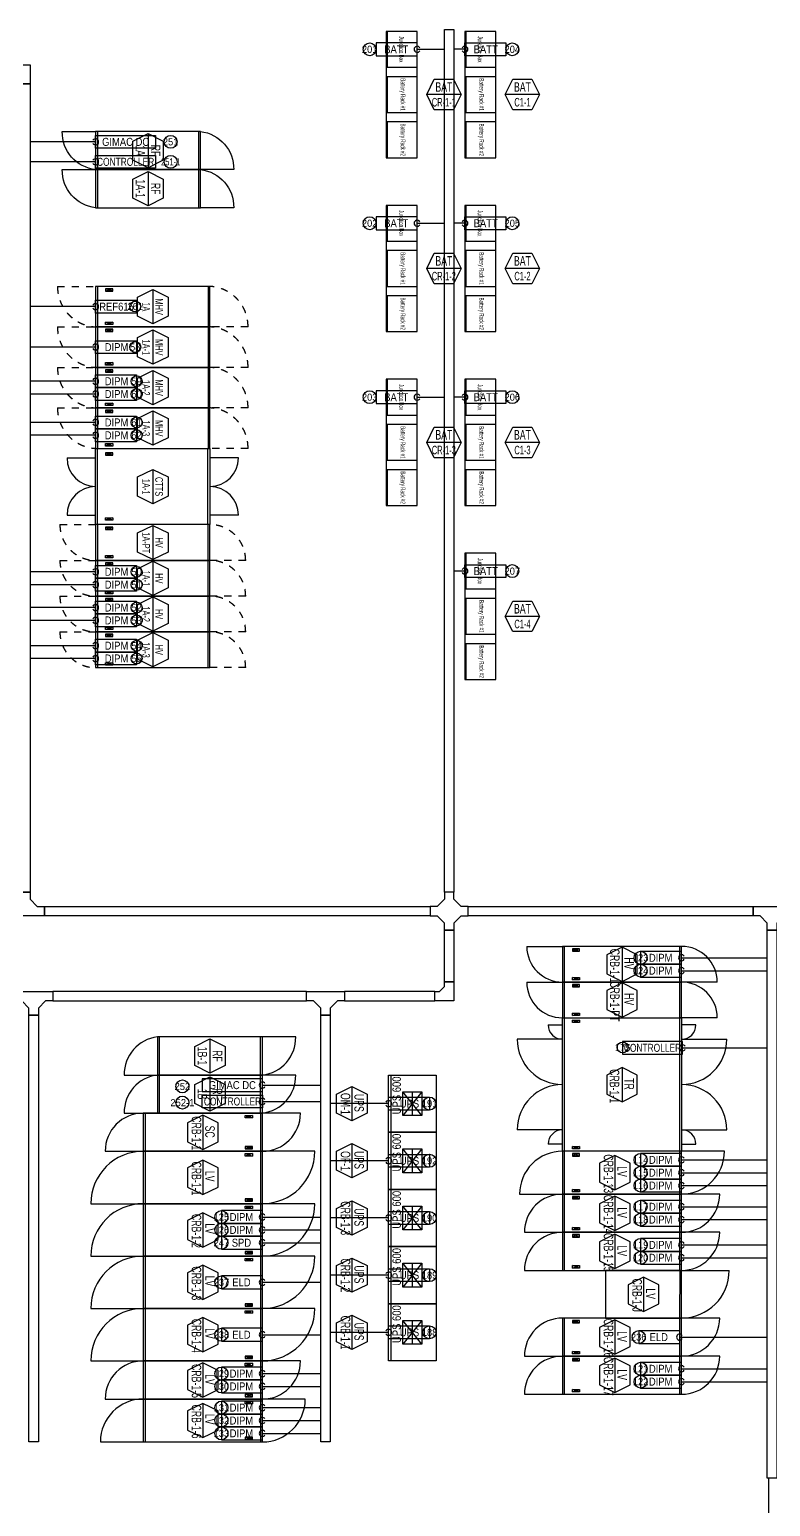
# Model space of a CAD drawing. Header units: millimetres. Extents: x 89450 to 753248, y -530175 to 1209785.
# Drawn here: x 297863 to 313416, y -318604 to -287610 of the extents above; entities that cross this region are included whole.
import ezdxf
from ezdxf.enums import TextEntityAlignment as Align

# ---------------------------------------------------------------- set-up
doc = ezdxf.new("R2010")
doc.units = ezdxf.units.MM
doc.header["$LTSCALE"] = 150
doc.linetypes.add('D1', pattern=[3, 1, -1, 1])
for name, color, linetype in [('------00 Switch Gear', 3, 'Continuous'), ('------00 Switch Gear_Number', 1, 'Continuous'), ('-----29 Indicator', 1, 'Continuous'), ('-----99 EPMS CABLE DUCT', 4, 'Continuous'), ('-----99 EPMS CONDUIT', 4, 'Continuous'), ('-----99 EPMS DEVICE', 3, 'Continuous')]:
    doc.layers.add(name, color=color, linetype=linetype)
doc.layers.add('NOPLOT', color=191, linetype='Continuous', plot=False)
doc.styles.add('ELEC', font='')
doc.styles.get('ELEC').set_extended_font_data('Dotum')

# ---------------------------------------------------------------- blocks, each defined once
blk = doc.blocks.new('UPS 600kV')
at = {"layer": '------00 Switch Gear', "color": 161}
blk.add_line((800, 850), (-402, 850), dxfattribs=at)
blk.add_lwpolyline([(798, -100), (-402, -100), (-402, 900), (798, 900)], close=True, dxfattribs=at)
at = {"layer": 'NOPLOT', "color": 161}
for p, q in [((-52, 199), (448, 601)), ((448, 199), (-52, 601)), ((-52, 400), (448, 400))]:
    blk.add_line(p, q, dxfattribs=at)
blk.add_lwpolyline([(448, 601), (448, 199), (-52, 199), (-52, 601)], close=True, dxfattribs=at)
at = {"layer": 'NOPLOT', "color": 161, "style": 'ELEC', "width": 0.85}
blk.add_text('UPS 600', height=178.2, dxfattribs=at).set_placement((-26, 731), align=Align.MIDDLE_LEFT)
blk = doc.blocks.new('A$C2e8f9a8b')
at = {"color": 0}
blk.add_line((30, 750), (30, 0), dxfattribs=at)
blk.add_lwpolyline([(650, 0), (0, 0), (0, 750), (650, 750)], close=True, dxfattribs=at)
blk = doc.blocks.new('850X2400')
at = {"layer": '------00 Switch Gear', "color": 161}
for p, q in [((-2360, 850), (-2360, 0)), ((-40, 850), (-40, 0))]:
    blk.add_line(p, q, dxfattribs=at)
at = {"layer": '------00 Switch Gear', "color": 161, "linetype": 'D1'}
for p, q in [((-2040, 800), (-2190, 750)), ((-2040, 750), (-2190, 800)), ((-2040, 50), (-2190, 100)), ((-2040, 100), (-2190, 50))]:
    blk.add_line(p, q, dxfattribs=at)
at = {"layer": '------00 Switch Gear', "color": 161}
blk.add_lwpolyline([(-2400, 850), (-2400, 0), (0, 0), (0, 850)], close=True, dxfattribs=at)
at = {"layer": '------00 Switch Gear', "color": 161, "linetype": 'D1'}
for points in [[(-2190, 800), (-2190, 750), (-2040, 750), (-2040, 800)], [(-2190, 50), (-2190, 100), (-2040, 100), (-2040, 50)]]:
    blk.add_lwpolyline(points, close=True, dxfattribs=at)
at = {"layer": 'NOPLOT', "color": 161, "linetype": 'D1'}
for p, q in [((-3200, 850), (-2400, 850)), ((800, 0), (0, 0))]:
    blk.add_line(p, q, dxfattribs=at)
for centre, start, end in [((-2356, 843), 179.5156, 267.013), ((-44, 7), 359.5156, 87.013)]:
    blk.add_arc(centre, 844, start, end, dxfattribs=at)
blk = doc.blocks.new('1600X2400')
at = {"layer": '------00 Switch Gear', "color": 161, "linetype": 'Continuous'}
for p, q in [((-2360, 855), (-2360, 1600)), ((-42, 0), (-42, 1600)), ((-2360, 0), (-2360, 855))]:
    blk.add_line(p, q, dxfattribs=at)
at = {"layer": '------00 Switch Gear', "color": 161, "linetype": 'D1'}
for p, q in [((-2040, 1505), (-2190, 1455)), ((-2040, 1455), (-2190, 1505)), ((-2040, 95), (-2190, 145)), ((-2040, 145), (-2190, 95))]:
    blk.add_line(p, q, dxfattribs=at)
at = {"layer": '------00 Switch Gear', "color": 161}
blk.add_lwpolyline([(0, 1600), (0, 0), (-2400, 0), (-2400, 1600)], close=True, dxfattribs=at)
at = {"layer": '------00 Switch Gear', "color": 161, "linetype": 'D1'}
for points in [[(-2190, 1505), (-2190, 1455), (-2040, 1455), (-2040, 1505)], [(-2190, 95), (-2190, 145), (-2040, 145), (-2040, 95)]]:
    blk.add_lwpolyline(points, close=True, dxfattribs=at)
at = {"layer": 'NOPLOT', "color": 161, "linetype": 'ByBlock'}
for p, q in [((-3000, 1400), (-2400, 1400)), ((600, 1400), (0, 1400)), ((-3000, 200), (-2400, 200)), ((600, 200), (0, 200))]:
    blk.add_line(p, q, dxfattribs=at)
for centre, start, end in [((-2400, 1400), 180, 270), ((0, 1400), 270, 0), ((-2400, 200), 90, 180), ((0, 200), 0, 90)]:
    blk.add_arc(centre, 600, start, end, dxfattribs=at)
blk = doc.blocks.new('750X2400')
at = {"layer": '------00 Switch Gear', "color": 161}
for p, q in [((-2360, 750), (-2360, 0)), ((-42, 750), (-42, 0))]:
    blk.add_line(p, q, dxfattribs=at)
at = {"layer": '------00 Switch Gear', "color": 161, "linetype": 'D1'}
for p, q in [((-2040, 700), (-2190, 650)), ((-2040, 650), (-2190, 700)), ((-2040, 50), (-2190, 100)), ((-2040, 100), (-2190, 50))]:
    blk.add_line(p, q, dxfattribs=at)
at = {"layer": '------00 Switch Gear', "color": 161}
blk.add_lwpolyline([(-2400, 750), (-2400, 0), (0, 0), (0, 750)], close=True, dxfattribs=at)
at = {"layer": '------00 Switch Gear', "color": 161, "linetype": 'D1'}
for points in [[(-2190, 700), (-2190, 650), (-2040, 650), (-2040, 700)], [(-2190, 50), (-2190, 100), (-2040, 100), (-2040, 50)]]:
    blk.add_lwpolyline(points, close=True, dxfattribs=at)
at = {"layer": 'NOPLOT', "color": 161, "linetype": 'D1'}
for p, q in [((-3150, 750), (-2400, 750)), ((750, 0), (0, 0))]:
    blk.add_line(p, q, dxfattribs=at)
for centre, start, end in [((-2400, 750), 180, 270), ((0, 0), 0, 90)]:
    blk.add_arc(centre, 750, start, end, dxfattribs=at)
blk = doc.blocks.new('750X2500')
at = {"layer": '------00 Switch Gear', "color": 161}
for p, q in [((-3250, 750), (-2458, 750)), ((-2460, 750), (-2460, 0)), ((-210, 700), (-360, 650)), ((-360, 700), (-210, 650)), ((-40, 750), (-40, 0)), ((-210, 50), (-360, 100)), ((-360, 50), (-210, 100)), ((750, 0), (-42, 0))]:
    blk.add_line(p, q, dxfattribs=at)
for points in [[(-2500, 750), (-2500, 0), (0, 0), (0, 750)], [(-360, 700), (-210, 700), (-210, 650), (-360, 650)], [(-360, 50), (-210, 50), (-210, 100), (-360, 100)]]:
    blk.add_lwpolyline(points, close=True, dxfattribs=at)
for centre, start, end in [((-2500, 750), 180, 270), ((0, 0), 0, 90)]:
    blk.add_arc(centre, 750, start, end, dxfattribs=at)
blk = doc.blocks.new('800X2500')
at = {"layer": '------00 Switch Gear', "color": 161}
for p, q in [((-2460, 800), (-2460, 0)), ((-210, 750), (-360, 700)), ((-360, 750), (-210, 700)), ((800, 800), (-42, 800)), ((-40, 800), (-40, 0)), ((-3300, 0), (-2458, 0)), ((-210, 50), (-360, 100)), ((-360, 50), (-210, 100))]:
    blk.add_line(p, q, dxfattribs=at)
for points in [[(-2500, 800), (-2500, 0), (0, 0), (0, 800)], [(-360, 750), (-210, 750), (-210, 700), (-360, 700)], [(-360, 50), (-210, 50), (-210, 100), (-360, 100)]]:
    blk.add_lwpolyline(points, close=True, dxfattribs=at)
for centre, start, end in [((-2500, 0), 90, 180), ((0, 800), 270, 0)]:
    blk.add_arc(centre, 800, start, end, dxfattribs=at)
blk = doc.blocks.new('1100X2500')
at = {"layer": '------00 Switch Gear', "color": 161}
for p, q in [((-2460, 1100), (-2460, 0)), ((-210, 1050), (-360, 1000)), ((-360, 1050), (-210, 1000)), ((1100, 1100), (-42, 1100)), ((-40, 1100), (-40, 0)), ((-3600, 0), (-2458, 0)), ((-210, 50), (-360, 100)), ((-360, 50), (-210, 100))]:
    blk.add_line(p, q, dxfattribs=at)
at = {"layer": '------00 Switch Gear', "color": 161, "elevation": 0}
for points in [[(-2500, 1100), (-2500, 0), (0, 0), (0, 1100)], [(-360, 1050), (-210, 1050), (-210, 1000), (-360, 1000)], [(-360, 50), (-210, 50), (-210, 100), (-360, 100)]]:
    blk.add_lwpolyline(points, close=True, dxfattribs=at)
at = {"layer": '------00 Switch Gear', "color": 161}
for centre, start, end in [((-2500, 0), 90, 180), ((0, 1100), 270, 0)]:
    blk.add_arc(centre, 1100, start, end, dxfattribs=at)
blk = doc.blocks.new('900X2500')
at = {"layer": '------00 Switch Gear', "color": 161}
for p, q in [((-2460, 900), (-2460, 0)), ((-210, 850), (-360, 800)), ((-360, 850), (-210, 800)), ((900, 900), (-42, 900)), ((-40, 900), (-40, 0)), ((-3400, 0), (-2458, 0)), ((-210, 50), (-360, 100)), ((-360, 50), (-210, 100))]:
    blk.add_line(p, q, dxfattribs=at)
at = {"layer": '------00 Switch Gear', "color": 161, "elevation": 0}
for points in [[(-2500, 900), (-2500, 0), (0, 0), (0, 900)], [(-360, 850), (-210, 850), (-210, 800), (-360, 800)], [(-360, 50), (-210, 50), (-210, 100), (-360, 100)]]:
    blk.add_lwpolyline(points, close=True, dxfattribs=at)
at = {"layer": '------00 Switch Gear', "color": 161}
for centre, start, end in [((-2500, 0), 90, 180), ((0, 900), 270, 0)]:
    blk.add_arc(centre, 900, start, end, dxfattribs=at)
blk = doc.blocks.new('zw$5197')
for p, q in [((0, 0), (-100, 0)), ((-100, 0), (-100, -75)), ((0, -75), (0, 0)), ((-175, -150), (-250, -150)), ((-250, -150), (-250, -250)), ((-100, -75), (-175, -150)), ((75, -150), (0, -75)), ((150, -150), (75, -150)), ((150, -250), (150, -150)), ((-250, -250), (-175, -250)), ((-100, -325), (-175, -250)), ((75, -250), (0, -325)), ((75, -250), (150, -250)), ((-100, -400), (-100, -325)), ((0, -400), (-100, -400)), ((0, -325), (0, -400))]:
    blk.add_line(p, q)
blk = doc.blocks.new('zw$32E')
for p, q in [((100, 0), (0, 0)), ((0, 0), (0, -400)), ((100, -75), (100, 0)), ((175, -150), (100, -75)), ((250, -150), (175, -150)), ((250, -250), (250, -150)), ((100, -325), (175, -250)), ((175, -250), (250, -250)), ((0, -400), (100, -400)), ((100, -400), (100, -325))]:
    blk.add_line(p, q)

msp = doc.modelspace()

# ---------------------------------------------------------------- linework, layer by layer
at = {"layer": '------00 Switch Gear', "color": 161}
for p, q in [((299290, -289750), (299290, -290550)), ((301408, -289750), (301408, -290550)), ((299290, -290550), (299290, -291350)), ((301408, -290550), (301408, -291350)), ((309090, -311150), (309090, -308350)), ((311510, -311150), (311510, -308350)), ((308750, -308500), (309050, -308500)), ((309410, -308450), (309260, -308400)), ((309410, -308400), (309260, -308450)), ((311850, -308500), (311550, -308500)), ((300592, -309550), (300592, -308750)), ((302710, -309550), (302710, -308750)), ((309050, -308800), (308100, -308800)), ((311550, -308800), (312500, -308800)), ((300592, -310350), (300592, -309550)), ((302710, -310350), (302710, -309550)), ((309050, -310700), (308100, -310700)), ((311550, -310700), (312500, -310700)), ((309050, -311000), (308750, -311000)), ((309410, -311100), (309260, -311050)), ((309410, -311050), (309260, -311100)), ((311550, -311000), (311850, -311000)), ((311510, -313650), (311508, -314650)), ((311550, -313650), (312550, -313650))]:
    msp.add_line(p, q, dxfattribs=at)
at = {"layer": '------00 Switch Gear', "color": 161, "elevation": 0}
for points in [[(306000, -287650), (305350, -287650), (305350, -290300), (306000, -290300)], [(307650, -287650), (307000, -287650), (307000, -290300), (307650, -290300)], [(299250, -289750), (299250, -290550), (301450, -290550), (301450, -289750)], [(299250, -290550), (299250, -291350), (301450, -291350), (301450, -290550)], [(306000, -291300), (305350, -291300), (305350, -293950), (306000, -293950)], [(306000, -294950), (305350, -294950), (305350, -297600), (306000, -297600)], [(309050, -311150), (309050, -308350), (311550, -308350), (311550, -311150)], [(309260, -308450), (309260, -308400), (309410, -308400), (309410, -308450)], [(302750, -309550), (302750, -308750), (300550, -308750), (300550, -309550)], [(302750, -310350), (302750, -309550), (300550, -309550), (300550, -310350)], [(309260, -311100), (309260, -311050), (309410, -311050), (309410, -311100)], [(311550, -313650), (309950, -313650), (309950, -314650), (311550, -314650)]]:
    msp.add_lwpolyline(points, close=True, dxfattribs=at)
for points in [[(299250, -290550, -0.385743), (298550, -289750), (299250, -289750)], [(301450, -289750, -0.385743), (302150, -290550), (301450, -290550)], [(299250, -291350, -0.385743), (298550, -290550), (299250, -290550)], [(301450, -290550, -0.385743), (302150, -291350), (301450, -291350)], [(300550, -308750, 0.385743), (299850, -309550), (300550, -309550)], [(302750, -309550, 0.385743), (303450, -308750), (302750, -308750)], [(300550, -309550, 0.385743), (299850, -310350), (300550, -310350)], [(302750, -310350, 0.385743), (303450, -309550), (302750, -309550)]]:
    msp.add_lwpolyline(points, format="xyb", dxfattribs=at)
at = {"layer": '------00 Switch Gear', "color": 161}
for points in [[(307650, -291300), (307000, -291300), (307000, -293950), (307650, -293950)], [(307650, -294950), (307000, -294950), (307000, -297600), (307650, -297600)], [(307650, -298600), (307000, -298600), (307000, -301250), (307650, -301250)]]:
    msp.add_lwpolyline(points, close=True, dxfattribs=at)
for centre, radius, start, end in [((309050, -308500), 300, 180, 270), ((311550, -308500), 300, 270, 0), ((309050, -308800), 950, 180, 270), ((311550, -308800), 950, 270, 0), ((309050, -310700), 950, 90, 180), ((311550, -310700), 950, 0, 90), ((309050, -311000), 300, 90, 180), ((311550, -311000), 300, 0, 90), ((311550, -313650), 1000, 270, 360)]:
    msp.add_arc(centre, radius, start, end, dxfattribs=at)
at = {"layer": '------00 Switch Gear_Number', "elevation": 0}
for points in [[(306920, -288975), (306200, -288975), (306360, -288655), (306760, -288655), (306920, -288975), (306760, -289295), (306360, -289295), (306200, -288975)], [(308570, -288975), (307850, -288975), (308010, -288655), (308410, -288655), (308570, -288975), (308410, -289295), (308010, -289295), (307850, -288975)], [(306920, -292625), (306200, -292625), (306360, -292305), (306760, -292305), (306920, -292625), (306760, -292945), (306360, -292945), (306200, -292625)], [(308570, -292625), (307850, -292625), (308010, -292305), (308410, -292305), (308570, -292625), (308410, -292945), (308010, -292945), (307850, -292625)], [(306920, -296275), (306200, -296275), (306360, -295955), (306760, -295955), (306920, -296275), (306760, -296595), (306360, -296595), (306200, -296275)], [(308570, -296275), (307850, -296275), (308010, -295955), (308410, -295955), (308570, -296275), (308410, -296595), (308010, -296595), (307850, -296275)], [(308570, -299925), (307850, -299925), (308010, -299605), (308410, -299605), (308570, -299925), (308410, -300245), (308010, -300245), (307850, -299925)]]:
    msp.add_lwpolyline(points, dxfattribs=at)
at = {"layer": '------00 Switch Gear_Number', "color": 1, "elevation": 0}
for points in [[(300350, -289790), (300350, -290510), (300030, -290350), (300030, -289950), (300350, -289790), (300670, -289950), (300670, -290350), (300350, -290510)], [(300350, -290590), (300350, -291310), (300030, -291150), (300030, -290750), (300350, -290590), (300670, -290750), (300670, -291150), (300350, -291310)], [(310300, -306865), (310300, -307585), (310620, -307425), (310620, -307025), (310300, -306865), (309980, -307025), (309980, -307425), (310300, -307585)], [(310300, -307615), (310300, -308335), (310620, -308175), (310620, -307775), (310300, -307615), (309980, -307775), (309980, -308175), (310300, -308335)], [(301650, -308790), (301650, -309510), (301330, -309350), (301330, -308950), (301650, -308790), (301970, -308950), (301970, -309350), (301650, -309510)], [(301650, -309590), (301650, -310310), (301330, -310150), (301330, -309750), (301650, -309590), (301970, -309750), (301970, -310150), (301650, -310310)], [(310300, -309390), (310300, -310110), (310620, -309950), (310620, -309550), (310300, -309390), (309980, -309550), (309980, -309950), (310300, -310110)], [(304630, -309790), (304630, -310510), (304310, -310350), (304310, -309950), (304630, -309790), (304950, -309950), (304950, -310350), (304630, -310510)], [(301500, -310390), (301500, -311110), (301820, -310950), (301820, -310550), (301500, -310390), (301180, -310550), (301180, -310950), (301500, -311110)], [(304630, -310990), (304630, -311710), (304310, -311550), (304310, -311150), (304630, -310990), (304950, -311150), (304950, -311550), (304630, -311710)], [(310150, -311240), (310150, -311960), (310470, -311800), (310470, -311400), (310150, -311240), (309830, -311400), (309830, -311800), (310150, -311960)], [(310150, -312090), (310150, -312810), (310470, -312650), (310470, -312250), (310150, -312090), (309830, -312250), (309830, -312650), (310150, -312810)], [(304630, -312190), (304630, -312910), (304310, -312750), (304310, -312350), (304630, -312190), (304950, -312350), (304950, -312750), (304630, -312910)], [(310150, -312890), (310150, -313610), (310470, -313450), (310470, -313050), (310150, -312890), (309830, -313050), (309830, -313450), (310150, -313610)], [(304630, -313390), (304630, -314110), (304310, -313950), (304310, -313550), (304630, -313390), (304950, -313550), (304950, -313950), (304630, -314110)], [(310750, -313790), (310750, -314510), (311070, -314350), (311070, -313950), (310750, -313790), (310430, -313950), (310430, -314350), (310750, -314510)], [(304630, -314590), (304630, -315310), (304310, -315150), (304310, -314750), (304630, -314590), (304950, -314750), (304950, -315150), (304630, -315310)], [(310150, -314690), (310150, -315410), (310470, -315250), (310470, -314850), (310150, -314690), (309830, -314850), (309830, -315250), (310150, -315410)], [(310150, -315490), (310150, -316210), (310470, -316050), (310470, -315650), (310150, -315490), (309830, -315650), (309830, -316050), (310150, -316210)], [(301500, -316440), (301500, -317160), (301820, -317000), (301820, -316600), (301500, -316440), (301180, -316600), (301180, -317000), (301500, -317160)]]:
    msp.add_lwpolyline(points, dxfattribs=at)
at = {"layer": '------00 Switch Gear_Number', "color": 1, "lineweight": -2, "elevation": 0}
for points in [[(300450, -293065), (300450, -293785), (300130, -293625), (300130, -293225), (300450, -293065), (300770, -293225), (300770, -293625), (300450, -293785)], [(300450, -293915), (300450, -294635), (300130, -294475), (300130, -294075), (300450, -293915), (300770, -294075), (300770, -294475), (300450, -294635)], [(300450, -294765), (300450, -295485), (300130, -295325), (300130, -294925), (300450, -294765), (300770, -294925), (300770, -295325), (300450, -295485)], [(300450, -295615), (300450, -296335), (300130, -296175), (300130, -295775), (300450, -295615), (300770, -295775), (300770, -296175), (300450, -296335)], [(300450, -296840), (300450, -297560), (300130, -297400), (300130, -297000), (300450, -296840), (300770, -297000), (300770, -297400), (300450, -297560)], [(300450, -298015), (300450, -298735), (300130, -298575), (300130, -298175), (300450, -298015), (300770, -298175), (300770, -298575), (300450, -298735)], [(300450, -298765), (300450, -299485), (300130, -299325), (300130, -298925), (300450, -298765), (300770, -298925), (300770, -299325), (300450, -299485)], [(300450, -299515), (300450, -300235), (300130, -300075), (300130, -299675), (300450, -299515), (300770, -299675), (300770, -300075), (300450, -300235)], [(300450, -300265), (300450, -300985), (300130, -300825), (300130, -300425), (300450, -300265), (300770, -300425), (300770, -300825), (300450, -300985)]]:
    msp.add_lwpolyline(points, dxfattribs=at)
at = {"layer": '------00 Switch Gear_Number', "color": 1}
for points in [[(301500, -311340), (301500, -312060), (301820, -311900), (301820, -311500), (301500, -311340), (301180, -311500), (301180, -311900), (301500, -312060)], [(301500, -312440), (301500, -313160), (301820, -313000), (301820, -312600), (301500, -312440), (301180, -312600), (301180, -313000), (301500, -313160)], [(301500, -313540), (301500, -314260), (301820, -314100), (301820, -313700), (301500, -313540), (301180, -313700), (301180, -314100), (301500, -314260)], [(301500, -314640), (301500, -315360), (301820, -315200), (301820, -314800), (301500, -314640), (301180, -314800), (301180, -315200), (301500, -315360)], [(301500, -315590), (301500, -316310), (301820, -316150), (301820, -315750), (301500, -315590), (301180, -315750), (301180, -316150), (301500, -316310)]]:
    msp.add_lwpolyline(points, dxfattribs=at)
at = {"layer": '-----29 Indicator'}
for centre, radius in [((305003, -288025), 136), ((307997, -288025), 136), ((300825, -289967), 136), ((300825, -290386), 136), ((305003, -291675), 136), ((307997, -291675), 136), ((300082, -293423), 114), ((300082, -294273), 114), ((300110, -294990), 114), ((300110, -295260), 114), ((305003, -295325), 136), ((307997, -295325), 136), ((300110, -295855), 114), ((300110, -296125), 114), ((300110, -298990), 114), ((307997, -298975), 136), ((300110, -299260), 114), ((300110, -299740), 114), ((300110, -300010), 114), ((300110, -300540), 114), ((300110, -300810), 114), ((310690, -307090), 136), ((310690, -307360), 136), ((310313, -308971, 0), 114), ((301072, -309789, 0), 136), ((301072, -310129, 0), 136), ((306260, -310150), 136), ((306260, -311350), 136), ((310690, -311330), 136), ((310690, -311600), 136), ((310690, -311870), 136), ((301890, -312530), 136), ((306260, -312550), 136), ((310690, -312315), 136), ((301890, -312800), 136), ((310690, -312585), 136), ((301890, -313070), 136), ((310690, -313115), 136), ((310690, -313385), 136), ((306260, -313750), 136), ((301890, -313900), 136), ((301890, -315000), 136), ((306260, -314950), 136), ((310650, -315050), 136), ((301890, -315815), 136), ((310690, -315715), 136), ((301890, -316085), 136), ((310690, -315985), 136), ((301890, -316530), 136), ((301890, -316800), 136), ((301890, -317070), 136)]:
    msp.add_circle(centre, radius, dxfattribs=at)
at = {"layer": '-----99 EPMS CABLE DUCT'}
msp.add_line((313382, -322565), (313382, -318011), dxfattribs=at)
at = {"layer": '-----99 EPMS CABLE DUCT', "elevation": 0}
for points in [[(306571, -287610), (306771, -287610), (306771, -305711), (306571, -305711)], [(297676, -288750), (297876, -288750), (297876, -305711), (297676, -305711)], [(298176, -306011), (306271, -306011), (306271, -306211), (298176, -306211)], [(307071, -306011), (313050, -306011), (313050, -306211), (307071, -306211)], [(306571, -306511), (306771, -306511), (306771, -307595), (306571, -307595)], [(313350, -306511), (313550, -306511), (313550, -318011), (313350, -318011)], [(303675, -307795), (298350, -307795), (298350, -307995), (303675, -307995)], [(306371, -307795), (304475, -307795), (304475, -307995), (306371, -307995)], [(297850, -308295), (298050, -308295), (298050, -317250), (297850, -317250)], [(303975, -308295), (304175, -308295), (304175, -317250), (303975, -317250)]]:
    msp.add_lwpolyline(points, close=True, dxfattribs=at)
for points in [[(297476, -288550), (297476, -288350), (297876, -288350), (297876, -288750), (297676, -288750), (297676, -288650), (297576, -288550), (297476, -288550)], [(306571, -307595), (306771, -307595), (306771, -307995), (306371, -307995), (306371, -307795), (306471, -307795), (306571, -307695), (306571, -307595)]]:
    msp.add_lwpolyline(points, dxfattribs=at)
at = {"layer": '-----99 EPMS CONDUIT'}
for p, q in [((306000, -288025), (306571, -288025)), ((307000, -288025), (306771, -288025)), ((299250, -289967, 0), (297876, -289967, 0)), ((299250, -290386, 0), (297876, -290386, 0)), ((306000, -291675), (306571, -291675)), ((307000, -291675), (306771, -291675)), ((299250, -293425), (297876, -293425, 0)), ((299250, -294275), (297876, -294275, 0)), ((299250, -294990), (297876, -294990, 0)), ((299250, -295260), (297876, -295260, 0)), ((306000, -295325), (306571, -295325)), ((307000, -295325), (306771, -295325)), ((299250, -295855), (297876, -295855, 0)), ((299250, -296125), (297876, -296125, 0)), ((299250, -298990), (297876, -298990)), ((307000, -298975), (306771, -298975)), ((299250, -299260), (297876, -299260)), ((299250, -299740), (297876, -299740)), ((299250, -300010), (297876, -300010)), ((299250, -300540), (297876, -300540)), ((299250, -300810), (297876, -300810)), ((311550, -307090), (313350, -307090)), ((311550, -307360), (313350, -307360)), ((311571, -308979), (313350, -308979, 0)), ((302750, -309762, 0), (303975, -309762)), ((302750, -310105, 0), (303975, -310105)), ((305400, -310150), (304175, -310150)), ((305400, -311350), (304175, -311350)), ((311550, -311330), (313350, -311330)), ((311550, -311600), (313350, -311600)), ((311550, -311870), (313350, -311870)), ((311550, -312315), (313350, -312315)), ((302750, -312530), (303975, -312530)), ((305400, -312550), (304175, -312550)), ((311550, -312585), (313350, -312585)), ((302750, -312800), (303975, -312800)), ((302750, -313070), (303975, -313070)), ((311550, -313115), (313350, -313115)), ((311550, -313385), (313350, -313385)), ((302750, -313900), (303975, -313900)), ((305400, -313750), (304175, -313750)), ((302750, -315000), (303975, -315000)), ((305400, -314950), (304175, -314950)), ((311510, -315050), (313350, -315050)), ((302750, -315815), (303975, -315815)), ((311550, -315715), (313350, -315715)), ((302750, -316085), (303975, -316085)), ((311550, -315985), (313350, -315985)), ((302750, -316530), (303975, -316530)), ((302750, -316800), (303975, -316800)), ((302750, -317070), (303975, -317070))]:
    msp.add_line(p, q, dxfattribs=at)
for centre, start, end in [((306000, -288025), 30, 330), ((307000, -288025), 210, 150), ((299250, -289967, 0), 210, 150), ((299250, -290386, 0), 210, 150), ((306000, -291675), 30, 330), ((307000, -291675), 210, 150), ((299250, -293425), 210, 150), ((299250, -294275), 210, 150), ((299250, -294990), 210, 150), ((299250, -295260), 210, 150), ((306000, -295325), 30, 330), ((307000, -295325), 210, 150), ((299250, -295855), 210, 150), ((299250, -296125), 210, 150), ((299250, -298990), 210, 150), ((307000, -298975), 210, 150), ((299250, -299260), 210, 150), ((299250, -299740), 210, 150), ((299250, -300010), 210, 150), ((299250, -300540), 210, 150), ((299250, -300810), 210, 150), ((311550, -307090), 30, 330), ((311550, -307360), 30, 330), ((311571, -308979), 30, 330), ((302750, -309762, 0), 30, 330), ((302750, -310105, 0), 30, 330), ((305400, -310150), 210, 150), ((305400, -311350), 210, 150), ((311550, -311330), 30, 330), ((311550, -311600), 30, 330), ((311550, -311870), 30, 330), ((311550, -312315), 30, 330), ((302750, -312530), 30, 330), ((305400, -312550), 210, 150), ((311550, -312585), 30, 330), ((302750, -312800), 30, 330), ((302750, -313070), 30, 330), ((311550, -313115), 30, 330), ((311550, -313385), 30, 330), ((302750, -313900), 30, 330), ((305400, -313750), 210, 150), ((305400, -314950), 210, 150), ((302750, -315000), 30, 330), ((311510, -315050), 30, 330), ((302750, -315815), 30, 330), ((311550, -315715), 30, 330), ((302750, -316085), 30, 330), ((311550, -315985), 30, 330), ((302750, -316530), 30, 330), ((302750, -316800), 30, 330), ((302750, -317070), 30, 330)]:
    msp.add_arc(centre, 63.8, start, end, dxfattribs=at)
at = {"layer": '-----99 EPMS DEVICE', "elevation": 0}
for points in [[(306000, -287890), (305140, -287890), (305140, -288160), (306000, -288160)], [(307000, -287890), (307860, -287890), (307860, -288160), (307000, -288160)], [(299250, -290251), (300510, -290251), (300510, -290521), (299250, -290521)], [(306000, -291540), (305140, -291540), (305140, -291810), (306000, -291810)], [(307000, -291540), (307860, -291540), (307860, -291810), (307000, -291810)], [(299250, -293290), (300110, -293290), (300110, -293560), (299250, -293560)], [(299250, -294140), (300110, -294140), (300110, -294410), (299250, -294410)], [(299250, -294855), (300110, -294855), (300110, -295125), (299250, -295125)], [(299250, -295125), (300110, -295125), (300110, -295395), (299250, -295395)], [(306000, -295190), (305140, -295190), (305140, -295460), (306000, -295460)], [(307000, -295190), (307860, -295190), (307860, -295460), (307000, -295460)], [(299250, -295721), (300110, -295721), (300110, -295990), (299250, -295990)], [(299250, -295990), (300110, -295990), (300110, -296260), (299250, -296260)], [(299250, -298855), (300110, -298855), (300110, -299125), (299250, -299125)], [(307000, -298840), (307860, -298840), (307860, -299110), (307000, -299110)], [(299250, -299125), (300110, -299125), (300110, -299395), (299250, -299395)], [(299250, -299605), (300110, -299605), (300110, -299875), (299250, -299875)], [(299250, -299875), (300110, -299875), (300110, -300145), (299250, -300145)], [(299250, -300405), (300110, -300405), (300110, -300675), (299250, -300675)], [(299250, -300675), (300110, -300675), (300110, -300945), (299250, -300945)], [(311550, -306955), (310690, -306955), (310690, -307225), (311550, -307225)], [(311550, -307225), (310690, -307225), (310690, -307495), (311550, -307495)], [(311571, -308844), (310310, -308844), (310310, -309114), (311571, -309114)], [(301490, -309970), (302750, -309970), (302750, -310240), (301490, -310240)], [(305400, -310015), (306260, -310015), (306260, -310285), (305400, -310285)], [(305400, -311215), (306260, -311215), (306260, -311485), (305400, -311485)], [(311550, -311196), (310690, -311196), (310690, -311465), (311550, -311465)], [(311550, -311465), (310690, -311465), (310690, -311735), (311550, -311735)], [(311550, -311735), (310690, -311735), (310690, -312004), (311550, -312004)], [(305400, -312415), (306260, -312415), (306260, -312685), (305400, -312685)], [(311550, -312180), (310690, -312180), (310690, -312450), (311550, -312450)], [(311550, -312450), (310690, -312450), (310690, -312720), (311550, -312720)], [(311550, -312980), (310690, -312980), (310690, -313250), (311550, -313250)], [(311550, -313250), (310690, -313250), (310690, -313520), (311550, -313520)], [(305400, -313615), (306260, -313615), (306260, -313885), (305400, -313885)], [(305400, -314815), (306260, -314815), (306260, -315085), (305400, -315085)], [(311550, -315580), (310690, -315580), (310690, -315850), (311550, -315850)], [(311550, -315850), (310690, -315850), (310690, -316120), (311550, -316120)], [(302750, -316396), (301890, -316396), (301890, -316665), (302750, -316665)], [(302750, -316665), (301890, -316665), (301890, -316935), (302750, -316935)], [(302750, -316935), (301890, -316935), (301890, -317204), (302750, -317204)]]:
    msp.add_lwpolyline(points, close=True, dxfattribs=at)
at = {"layer": '-----99 EPMS DEVICE', "color": 2, "elevation": 0}
for points in [[(299250, -289832), (300510, -289832), (300510, -290102), (299250, -290102)], [(302750, -309627), (301490, -309627), (301490, -309897), (302750, -309897)], [(311510, -314915), (310650, -314915), (310650, -315185), (311510, -315185)]]:
    msp.add_lwpolyline(points, close=True, dxfattribs=at)
at = {"layer": '-----99 EPMS DEVICE'}
for points in [[(302750, -312396), (301890, -312396), (301890, -312665), (302750, -312665)], [(302750, -312665), (301890, -312665), (301890, -312935), (302750, -312935)], [(302750, -312935), (301890, -312935), (301890, -313204), (302750, -313204)], [(302750, -315680), (301890, -315680), (301890, -315950), (302750, -315950)], [(302750, -315950), (301890, -315950), (301890, -316220), (302750, -316220)]]:
    msp.add_lwpolyline(points, close=True, dxfattribs=at)
at = {"layer": '-----99 EPMS DEVICE', "color": 2}
for points in [[(302750, -313765), (301890, -313765), (301890, -314035), (302750, -314035)], [(302750, -314865), (301890, -314865), (301890, -315135), (302750, -315135)]]:
    msp.add_lwpolyline(points, close=True, dxfattribs=at)

# ---------------------------------------------------------------- block references
at = {"layer": '------00 Switch Gear', "color": 161, "xscale": -1, "rotation": 180}
for p in [(305350, -287650), (307000, -287650), (305350, -288600), (307000, -288600), (305350, -289550), (307000, -289550), (305350, -291300), (307000, -291300), (305350, -292250), (307000, -292250), (305350, -293200), (307000, -293200), (305350, -294950), (307000, -294950), (305350, -295900), (307000, -295900), (305350, -296850), (307000, -296850), (307000, -298600), (307000, -299550), (307000, -300500)]:
    msp.add_blockref('A$C2e8f9a8b', p, dxfattribs=at)
at = {"layer": '------00 Switch Gear', "color": 161}
for name, p in [('850X2400', (301650, -293850)), ('850X2400', (301650, -294700)), ('850X2400', (301650, -295550)), ('850X2400', (301650, -296400)), ('1600X2400', (301650, -298000)), ('750X2400', (301650, -298750)), ('750X2400', (301650, -299500)), ('750X2400', (301650, -300250)), ('750X2400', (301650, -301000)), ('800X2500', (302750, -311150)), ('1100X2500', (302750, -312250)), ('1100X2500', (302750, -313350)), ('1100X2500', (302750, -314450)), ('1100X2500', (302750, -315550)), ('800X2500', (302750, -316350)), ('900X2500', (302750, -317250))]:
    msp.add_blockref(name, p, dxfattribs=at)
for name, p, rotation in [('750X2500', (309050, -306850), 180), ('750X2500', (309050, -307600), 180), ('UPS 600kV', (306300, -310348), 89.99999999999999), ('UPS 600kV', (306300, -311548), 89.99999999999999), ('900X2500', (309050, -311150), 180), ('UPS 600kV', (306300, -312748), 89.99999999999999), ('800X2500', (309050, -312050), 180), ('800X2500', (309050, -312850), 180), ('UPS 600kV', (306300, -313948), 89.99999999999999), ('UPS 600kV', (306300, -315148), 89.99999999999999), ('800X2500', (309050, -314650), 180), ('800X2500', (309050, -315450), 180)]:
    msp.add_blockref(name, p, dxfattribs=dict(at, rotation=rotation))
at = {"layer": '-----99 EPMS CABLE DUCT', "xscale": -2, "yscale": 2, "zscale": 2}
for p, rotation in [((298176, -306211), 270.0000000000001), ((313050, -306011), 89.99999999999977), ((297550, -307795), 89.99999999999977), ((303675, -307795, 0), 89.99999999999977)]:
    msp.add_blockref('zw$32E', p, dxfattribs=dict(at, rotation=rotation))
at = {"layer": '-----99 EPMS CABLE DUCT', "xscale": 2, "yscale": 2, "zscale": 2}
msp.add_blockref('zw$5197', (306771, -305711), dxfattribs=at)

# ---------------------------------------------------------------- texts
at = {"layer": '------00 Switch Gear', "color": 161, "style": 'ELEC', "width": 0.6}
for s, p in [('Junction Box', (305672, -288025)), ('Junction Box', (307322, -288025)), ('Battery Rack #1', (305703, -288975)), ('Battery Rack #1', (307353, -288975)), ('Battery Rack #2', (305703, -289925)), ('Battery Rack #2', (307353, -289925)), ('Junction Box', (305672, -291675)), ('Junction Box', (307322, -291675)), ('Battery Rack #1', (305703, -292625)), ('Battery Rack #1', (307353, -292625)), ('Battery Rack #2', (305703, -293575)), ('Battery Rack #2', (307353, -293575)), ('Junction Box', (305672, -295325)), ('Junction Box', (307322, -295325)), ('Battery Rack #1', (305703, -296275)), ('Battery Rack #1', (307353, -296275)), ('Battery Rack #2', (305703, -297225)), ('Battery Rack #2', (307353, -297225)), ('Junction Box', (307322, -298975)), ('Battery Rack #1', (307353, -299925)), ('Battery Rack #2', (307353, -300875))]:
    msp.add_text(s, height=100, rotation=270, dxfattribs=at).set_placement(p, align=Align.MIDDLE_CENTER)
at = {"layer": '------00 Switch Gear_Number', "color": 0, "style": 'ELEC'}
for s, height, width, p in [('BAT', 200, 0.7, (306560, -288815)), ('BAT', 200, 0.7, (308210, -288815)), ('CR-1-1', 180, 0.6, (306560, -289135)), ('C1-1', 180, 0.6, (308210, -289135)), ('BAT', 200, 0.7, (306560, -292465)), ('BAT', 200, 0.7, (308210, -292465)), ('CR-1-2', 180, 0.6, (306560, -292785)), ('C1-2', 180, 0.6, (308210, -292785)), ('BAT', 200, 0.7, (306560, -296115)), ('BAT', 200, 0.7, (308210, -296115)), ('CR-1-3', 180, 0.6, (306560, -296435)), ('C1-3', 180, 0.6, (308210, -296435)), ('BAT', 200, 0.7, (308210, -299765)), ('C1-4', 180, 0.6, (308210, -300085))]:
    msp.add_text(s, height=height, dxfattribs=dict(at, width=width)).set_placement(p, align=Align.MIDDLE_CENTER)
at = {"layer": '------00 Switch Gear_Number', "color": 7, "style": 'ELEC', "width": 0.7}
for s, p in [('1A', (300190, -290150)), ('RF', (300510, -290150)), ('1A-1', (300190, -290950)), ('RF', (300510, -290950)), ('1B-1', (301490, -309150, 0)), ('RF', (301810, -309150, 0)), ('1B', (301490, -309950, 0)), ('RF', (301810, -309950, 0))]:
    msp.add_text(s, height=200, rotation=270, dxfattribs=at).set_placement(p, align=Align.MIDDLE_CENTER)
at = {"layer": '------00 Switch Gear_Number', "color": 7, "lineweight": -2, "style": 'ELEC', "width": 0.7}
for s, p in [('1A', (300310, -293429)), ('MHV', (300582, -293427)), ('MHV', (300582, -294277)), ('1A-1', (300310, -294279)), ('1A-2', (300310, -295129)), ('MHV', (300582, -295127)), ('1A-3', (300310, -295979)), ('MHV', (300582, -295977)), ('1A-1', (300310, -297204)), ('CTTS', (300582, -297202)), ('1A-PT', (300310, -298379)), ('HV', (300582, -298377)), ('1A-1', (300310, -299129)), ('HV', (300582, -299127)), ('1A-2', (300310, -299879)), ('HV', (300582, -299877)), ('1A-3', (300310, -300629)), ('HV', (300582, -300627))]:
    msp.add_text(s, height=160, rotation=270, dxfattribs=at).set_placement(p, align=Align.MIDDLE)
at = {"layer": '------00 Switch Gear_Number', "color": 0, "style": 'ELEC', "width": 0.7}
for s, p in [('CRB-1-1', (310148, -307255)), ('HV', (310451, -307208)), ('CRB-1-PT', (310148, -308005)), ('HV', (310451, -307958)), ('CRB-1-1', (310142, -309783)), ('TR', (310451, -309738)), ('OM-1', (304496, -310155)), ('UPS', (304781, -310134)), ('CRB-1-1', (301367, -310771)), ('SC', (301651, -310739)), ('OF-1', (304496, -311355)), ('UPS', (304781, -311334)), ('CRB-1-1', (301367, -311721)), ('CRB-1-13', (310017, -311621)), ('LV', (310301, -311574)), ('LV', (301651, -311674)), ('CRB-1-14', (310017, -312471)), ('CRB-1-3', (304496, -312555)), ('UPS', (304781, -312534)), ('LV', (310301, -312439)), ('CRB-1-2', (301367, -312821)), ('LV', (301651, -312774)), ('CRB-1-15', (310017, -313271)), ('LV', (310301, -313239)), ('CRB-1-3', (301367, -313921)), ('CRB-1-2', (304496, -313755)), ('UPS', (304781, -313734)), ('LV', (301651, -313874)), ('CRB-1-J', (310617, -314171)), ('LV', (310901, -314139)), ('CRB-1-4', (301367, -315021)), ('LV', (301651, -314974)), ('CRB-1-1', (304496, -314955)), ('UPS', (304781, -314934)), ('CRB-1-16', (310017, -315071)), ('LV', (310301, -315039)), ('CRB-1-17', (310017, -315871)), ('CRB-1-5', (301367, -315971)), ('LV', (310301, -315839)), ('LV', (301651, -315939)), ('CRB-1-6', (301367, -316821)), ('LV', (301651, -316774))]:
    msp.add_text(s, height=200, rotation=270, dxfattribs=at).set_placement(p, align=Align.MIDDLE_CENTER)
at = {"layer": '-----29 Indicator', "style": 'ELEC'}
for s, p in [('201', (305003, -288025)), ('202', (305003, -291675)), ('203', (305003, -295325))]:
    msp.add_text(s, height=150, rotation=360, dxfattribs=at).set_placement(p, align=Align.MIDDLE_CENTER)
for s, p in [('204', (307997, -288025)), ('251', (300825, -289967)), ('205', (307997, -291675)), ('261', (300082, -293423)), ('58', (300082, -294273)), ('59', (300110, -294990)), ('60', (300110, -295260)), ('206', (307997, -295325)), ('61', (300110, -295855)), ('62', (300110, -296125)), ('50', (300110, -298990)), ('207', (307997, -298975)), ('51', (300110, -299260)), ('52', (300110, -299740)), ('53', (300110, -300010)), ('54', (300110, -300540)), ('55', (300110, -300810)), ('123', (310690, -307090)), ('124', (310690, -307360)), ('175', (310313, -308971, 0)), ('252', (301072, -309789, 0)), ('252-1', (301072, -310129, 0)), ('191', (306260, -310150)), ('192', (306260, -311350)), ('114', (310690, -311330)), ('115', (310690, -311600)), ('116', (310690, -311870)), ('117', (310690, -312315)), ('125', (301890, -312530)), ('126', (301890, -312800)), ('190', (306260, -312550)), ('118', (310690, -312585)), ('247', (301890, -313070)), ('119', (310690, -313115)), ('120', (310690, -313385)), ('237', (301890, -313900)), ('189', (306260, -313750)), ('188', (306260, -314950)), ('238', (301890, -315000)), ('236', (310650, -315050)), ('129', (301890, -315815)), ('121', (310690, -315715)), ('130', (301890, -316085)), ('122', (310690, -315985)), ('131', (301890, -316530)), ('132', (301890, -316800)), ('133', (301890, -317070))]:
    msp.add_text(s, height=150, dxfattribs=at).set_placement(p, align=Align.MIDDLE_CENTER)
at = {"layer": '-----29 Indicator', "style": 'ELEC', "width": 0.8}
msp.add_text('251-1', height=150, dxfattribs=at).set_placement((300825, -290386), align=Align.MIDDLE_CENTER)
at = {"layer": '-----99 EPMS DEVICE', "style": 'ELEC', "width": 0.9}
for p in [(305561, -288025), (305561, -291675), (305561, -295325)]:
    msp.add_text('BATT', height=168, rotation=360, dxfattribs=at).set_placement(p, align=Align.MIDDLE)
for s, p in [('BATT', (307439, -288025)), ('BATT', (307439, -291675)), ('REF615', (299689, -293425)), ('DIPM', (299689, -294275)), ('DIPM', (299689, -294990)), ('DIPM', (299689, -295259)), ('BATT', (307439, -295325)), ('DIPM', (299689, -295855)), ('DIPM', (299689, -296125)), ('DIPM', (299689, -298990)), ('BATT', (307439, -298975)), ('DIPM', (299689, -299259)), ('DIPM', (299689, -299740)), ('DIPM', (299689, -300009)), ('DIPM', (299689, -300540)), ('DIPM', (299689, -300809)), ('DIPM', (311111, -307090)), ('DIPM', (311111, -307359)), ('UPS', (305839, -310150)), ('UPS', (305839, -311350)), ('DIPM', (311111, -311330)), ('DIPM', (311111, -311600)), ('DIPM', (311111, -311869)), ('DIPM', (311111, -312315)), ('DIPM', (302311, -312530)), ('DIPM', (302311, -312800)), ('UPS', (305839, -312550)), ('DIPM', (311111, -312584)), ('SPD', (302311, -313069)), ('DIPM', (311111, -313115)), ('DIPM', (311111, -313384)), ('UPS', (305839, -313750)), ('UPS', (305839, -314950)), ('DIPM', (302311, -315815)), ('DIPM', (311111, -315715)), ('DIPM', (302311, -316084)), ('DIPM', (311111, -315984)), ('DIPM', (302311, -316530)), ('DIPM', (302311, -316800)), ('DIPM', (302311, -317069))]:
    msp.add_text(s, height=168, dxfattribs=at).set_placement(p, align=Align.MIDDLE)
at = {"layer": '-----99 EPMS DEVICE', "color": 2, "style": 'ELEC', "width": 0.9}
for p in [(299880, -289967), (302120, -309762, 0)]:
    msp.add_text('GIMAC DC', height=168, dxfattribs=at).set_placement(p, align=Align.MIDDLE_CENTER)
at = {"layer": '-----99 EPMS DEVICE', "style": 'ELEC', "width": 0.8}
for p in [(299880, -290386), (310940, -308979), (302124, -310105, 0)]:
    msp.add_text('CONTROLLER', height=168, dxfattribs=at).set_placement(p, align=Align.MIDDLE_CENTER)
at = {"layer": '-----99 EPMS DEVICE', "color": 2, "style": 'ELEC', "width": 0.9}
for p in [(302311, -313900), (302311, -315000), (311071, -315050)]:
    msp.add_text('ELD', height=168, dxfattribs=at).set_placement(p, align=Align.MIDDLE)

doc.saveas('drawing.dxf')
